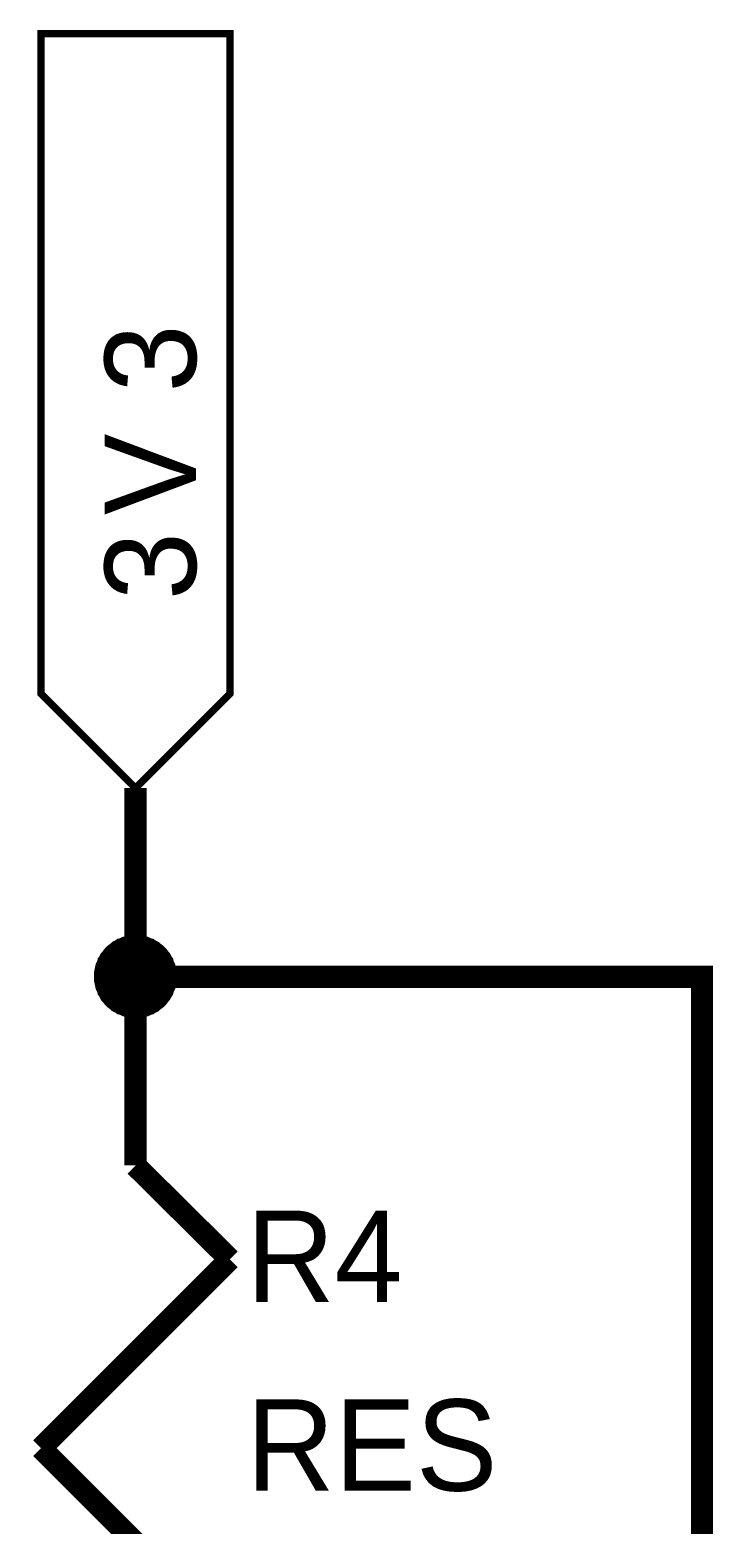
# Model space of a CAD drawing. Header units: millimetres. Extents: x 0 to 9.5, y 0 to 7.5.
# Drawn here: x 6.744 to 7.106, y 3.61 to 4.402 of the extents above; entities that cross this region are included whole.
import ezdxf

# ---------------------------------------------------------------- set-up
doc = ezdxf.new("R2010")
doc.units = ezdxf.units.MM
doc.header["$MEASUREMENT"] = 0
doc.layers.add('Sheet', color=255, linetype='Continuous')

msp = doc.modelspace()

# ---------------------------------------------------------------- linework, layer by layer
at = {"layer": 'Sheet', "const_width": 0.0039}
msp.add_lwpolyline([(6.84986, 4.04978), (6.79983, 3.99975), (6.7498, 4.04978), (6.7498, 4.3996), (6.84986, 4.3996), (6.84986, 4.04978)], close=True, dxfattribs=at)
msp.add_lwpolyline([(6.84986, 4.04978), (6.79983, 3.99975), (6.7498, 4.04978), (6.7498, 4.3996), (6.84986, 4.3996), (6.84986, 4.04978)], close=True, dxfattribs=at)
at = {"layer": 'Sheet'}
for points, const_width in [([(7.09999, 3.2997), (7.09999, 3.89968), (6.79983, 3.89968), (6.79983, 3.99975)], 0.0118), ([(6.77982, 3.89989), (6.77982, 3.90093), (6.77982, 3.90198), (6.78003, 3.90302), (6.78024, 3.90385), (6.78044, 3.90489), (6.78065, 3.90594), (6.78107, 3.90677), (6.78149, 3.90761), (6.78169, 3.90865), (6.78232, 3.90948), (6.78274, 3.91032), (6.78315, 3.91115), (6.78378, 3.91177), (6.7844, 3.91261), (6.78503, 3.91344), (6.78565, 3.91407), (6.78628, 3.91469), (6.78711, 3.91532), (6.78795, 3.91594), (6.78857, 3.91657), (6.78941, 3.91699), (6.79024, 3.9174), (6.79107, 3.91803), (6.79212, 3.91824), (6.79295, 3.91865), (6.79378, 3.91907), (6.79483, 3.91928), (6.79587, 3.91949), (6.7967, 3.9197), (6.79774, 3.9199), (6.79879, 3.9199), (6.79983, 3.9199)], 0.0039), ([(6.77982, 3.89989), (6.77982, 3.90093), (6.77982, 3.90198), (6.78003, 3.90302), (6.78024, 3.90385), (6.78044, 3.90489), (6.78065, 3.90594), (6.78107, 3.90677), (6.78149, 3.90761), (6.78169, 3.90865), (6.78232, 3.90948), (6.78274, 3.91032), (6.78315, 3.91115), (6.78378, 3.91177), (6.7844, 3.91261), (6.78503, 3.91344), (6.78565, 3.91407), (6.78628, 3.91469), (6.78711, 3.91532), (6.78795, 3.91594), (6.78857, 3.91657), (6.78941, 3.91699), (6.79024, 3.9174), (6.79107, 3.91803), (6.79212, 3.91824), (6.79295, 3.91865), (6.79378, 3.91907), (6.79483, 3.91928), (6.79587, 3.91949), (6.7967, 3.9197), (6.79774, 3.9199), (6.79879, 3.9199), (6.79983, 3.9199)], 0.0039), ([(6.77982, 3.89989), (6.77982, 3.90093), (6.77982, 3.90198), (6.78003, 3.90302), (6.78024, 3.90385), (6.78044, 3.90489), (6.78065, 3.90594), (6.78107, 3.90677), (6.78149, 3.90761), (6.78169, 3.90865), (6.78232, 3.90948), (6.78274, 3.91032), (6.78315, 3.91115), (6.78378, 3.91177), (6.7844, 3.91261), (6.78503, 3.91344), (6.78565, 3.91407), (6.78628, 3.91469), (6.78711, 3.91532), (6.78795, 3.91594), (6.78857, 3.91657), (6.78941, 3.91699), (6.79024, 3.9174), (6.79107, 3.91803), (6.79212, 3.91824), (6.79295, 3.91865), (6.79378, 3.91907), (6.79483, 3.91928), (6.79587, 3.91949), (6.7967, 3.9197), (6.79774, 3.9199), (6.79879, 3.9199), (6.79983, 3.9199)], 0.0039), ([(6.77982, 3.89989), (6.77982, 3.90093), (6.77982, 3.90198), (6.78003, 3.90302), (6.78024, 3.90385), (6.78044, 3.90489), (6.78065, 3.90594), (6.78107, 3.90677), (6.78149, 3.90761), (6.78169, 3.90865), (6.78232, 3.90948), (6.78274, 3.91032), (6.78315, 3.91115), (6.78378, 3.91177), (6.7844, 3.91261), (6.78503, 3.91344), (6.78565, 3.91407), (6.78628, 3.91469), (6.78711, 3.91532), (6.78795, 3.91594), (6.78857, 3.91657), (6.78941, 3.91699), (6.79024, 3.9174), (6.79107, 3.91803), (6.79212, 3.91824), (6.79295, 3.91865), (6.79378, 3.91907), (6.79483, 3.91928), (6.79587, 3.91949), (6.7967, 3.9197), (6.79774, 3.9199), (6.79879, 3.9199), (6.79983, 3.9199)], 0.0039), ([(6.77982, 3.89989), (6.77982, 3.90093), (6.77982, 3.90198), (6.78003, 3.90302), (6.78024, 3.90385), (6.78044, 3.90489), (6.78065, 3.90594), (6.78107, 3.90677), (6.78149, 3.90761), (6.78169, 3.90865), (6.78232, 3.90948), (6.78274, 3.91032), (6.78315, 3.91115), (6.78378, 3.91177), (6.7844, 3.91261), (6.78503, 3.91344), (6.78565, 3.91407), (6.78628, 3.91469), (6.78711, 3.91532), (6.78795, 3.91594), (6.78857, 3.91657), (6.78941, 3.91699), (6.79024, 3.9174), (6.79107, 3.91803), (6.79212, 3.91824), (6.79295, 3.91865), (6.79378, 3.91907), (6.79483, 3.91928), (6.79587, 3.91949), (6.7967, 3.9197), (6.79774, 3.9199), (6.79879, 3.9199), (6.79983, 3.9199)], 0.0039), ([(6.77982, 3.89989), (6.77982, 3.90093), (6.77982, 3.90198), (6.78003, 3.90302), (6.78024, 3.90385), (6.78044, 3.90489), (6.78065, 3.90594), (6.78107, 3.90677), (6.78149, 3.90761), (6.78169, 3.90865), (6.78232, 3.90948), (6.78274, 3.91032), (6.78315, 3.91115), (6.78378, 3.91177), (6.7844, 3.91261), (6.78503, 3.91344), (6.78565, 3.91407), (6.78628, 3.91469), (6.78711, 3.91532), (6.78795, 3.91594), (6.78857, 3.91657), (6.78941, 3.91699), (6.79024, 3.9174), (6.79107, 3.91803), (6.79212, 3.91824), (6.79295, 3.91865), (6.79378, 3.91907), (6.79483, 3.91928), (6.79587, 3.91949), (6.7967, 3.9197), (6.79774, 3.9199), (6.79879, 3.9199), (6.79983, 3.9199)], 0.0039), ([(6.77982, 3.89989), (6.77982, 3.90093), (6.77982, 3.90198), (6.78003, 3.90302), (6.78024, 3.90385), (6.78044, 3.90489), (6.78065, 3.90594), (6.78107, 3.90677), (6.78149, 3.90761), (6.78169, 3.90865), (6.78232, 3.90948), (6.78274, 3.91032), (6.78315, 3.91115), (6.78378, 3.91177), (6.7844, 3.91261), (6.78503, 3.91344), (6.78565, 3.91407), (6.78628, 3.91469), (6.78711, 3.91532), (6.78795, 3.91594), (6.78857, 3.91657), (6.78941, 3.91699), (6.79024, 3.9174), (6.79107, 3.91803), (6.79212, 3.91824), (6.79295, 3.91865), (6.79378, 3.91907), (6.79483, 3.91928), (6.79587, 3.91949), (6.7967, 3.9197), (6.79774, 3.9199), (6.79879, 3.9199), (6.79983, 3.9199)], 0.0039), ([(6.77982, 3.89989), (6.77982, 3.90093), (6.77982, 3.90198), (6.78003, 3.90302), (6.78024, 3.90385), (6.78044, 3.90489), (6.78065, 3.90594), (6.78107, 3.90677), (6.78149, 3.90761), (6.78169, 3.90865), (6.78232, 3.90948), (6.78274, 3.91032), (6.78315, 3.91115), (6.78378, 3.91177), (6.7844, 3.91261), (6.78503, 3.91344), (6.78565, 3.91407), (6.78628, 3.91469), (6.78711, 3.91532), (6.78795, 3.91594), (6.78857, 3.91657), (6.78941, 3.91699), (6.79024, 3.9174), (6.79107, 3.91803), (6.79212, 3.91824), (6.79295, 3.91865), (6.79378, 3.91907), (6.79483, 3.91928), (6.79587, 3.91949), (6.7967, 3.9197), (6.79774, 3.9199), (6.79879, 3.9199), (6.79983, 3.9199)], 0.0039), ([(6.77982, 3.89989), (6.77982, 3.90093), (6.77982, 3.90198), (6.78003, 3.90302), (6.78024, 3.90385), (6.78044, 3.90489), (6.78065, 3.90594), (6.78107, 3.90677), (6.78149, 3.90761), (6.78169, 3.90865), (6.78232, 3.90948), (6.78274, 3.91032), (6.78315, 3.91115), (6.78378, 3.91177), (6.7844, 3.91261), (6.78503, 3.91344), (6.78565, 3.91407), (6.78628, 3.91469), (6.78711, 3.91532), (6.78795, 3.91594), (6.78857, 3.91657), (6.78941, 3.91699), (6.79024, 3.9174), (6.79107, 3.91803), (6.79212, 3.91824), (6.79295, 3.91865), (6.79378, 3.91907), (6.79483, 3.91928), (6.79587, 3.91949), (6.7967, 3.9197), (6.79774, 3.9199), (6.79879, 3.9199), (6.79983, 3.9199)], 0.0039), ([(6.77982, 3.89989), (6.77982, 3.90093), (6.77982, 3.90198), (6.78003, 3.90302), (6.78024, 3.90385), (6.78044, 3.90489), (6.78065, 3.90594), (6.78107, 3.90677), (6.78149, 3.90761), (6.78169, 3.90865), (6.78232, 3.90948), (6.78274, 3.91032), (6.78315, 3.91115), (6.78378, 3.91177), (6.7844, 3.91261), (6.78503, 3.91344), (6.78565, 3.91407), (6.78628, 3.91469), (6.78711, 3.91532), (6.78795, 3.91594), (6.78857, 3.91657), (6.78941, 3.91699), (6.79024, 3.9174), (6.79107, 3.91803), (6.79212, 3.91824), (6.79295, 3.91865), (6.79378, 3.91907), (6.79483, 3.91928), (6.79587, 3.91949), (6.7967, 3.9197), (6.79774, 3.9199), (6.79879, 3.9199), (6.79983, 3.9199)], 0.0039), ([(6.79983, 3.9199), (6.79983, 3.9199)], 0.0039), ([(6.79983, 3.9199), (6.80087, 3.9199), (6.80191, 3.9199), (6.80296, 3.9197), (6.80379, 3.91949), (6.80483, 3.91928), (6.80587, 3.91907), (6.80671, 3.91865), (6.80754, 3.91824), (6.80858, 3.91803), (6.80942, 3.9174), (6.81025, 3.91699), (6.81108, 3.91657), (6.81171, 3.91594), (6.81254, 3.91532), (6.81338, 3.91469), (6.814, 3.91407), (6.81463, 3.91344), (6.81525, 3.91261), (6.81588, 3.91177), (6.8165, 3.91115), (6.81692, 3.91032), (6.81734, 3.90948), (6.81796, 3.90865), (6.81817, 3.90761), (6.81859, 3.90677), (6.81901, 3.90594), (6.81921, 3.90489), (6.81942, 3.90385), (6.81963, 3.90302), (6.81984, 3.90198), (6.81984, 3.90093), (6.81984, 3.89989)], 0.0039), ([(6.79983, 3.9199), (6.79983, 3.9199)], 0.0039), ([(6.79983, 3.9199), (6.80087, 3.9199), (6.80191, 3.9199), (6.80296, 3.9197), (6.80379, 3.91949), (6.80483, 3.91928), (6.80587, 3.91907), (6.80671, 3.91865), (6.80754, 3.91824), (6.80858, 3.91803), (6.80942, 3.9174), (6.81025, 3.91699), (6.81108, 3.91657), (6.81171, 3.91594), (6.81254, 3.91532), (6.81338, 3.91469), (6.814, 3.91407), (6.81463, 3.91344), (6.81525, 3.91261), (6.81588, 3.91177), (6.8165, 3.91115), (6.81692, 3.91032), (6.81734, 3.90948), (6.81796, 3.90865), (6.81817, 3.90761), (6.81859, 3.90677), (6.81901, 3.90594), (6.81921, 3.90489), (6.81942, 3.90385), (6.81963, 3.90302), (6.81984, 3.90198), (6.81984, 3.90093), (6.81984, 3.89989)], 0.0039), ([(6.79983, 3.9199), (6.79983, 3.9199)], 0.0039), ([(6.79983, 3.9199), (6.80087, 3.9199), (6.80191, 3.9199), (6.80296, 3.9197), (6.80379, 3.91949), (6.80483, 3.91928), (6.80587, 3.91907), (6.80671, 3.91865), (6.80754, 3.91824), (6.80858, 3.91803), (6.80942, 3.9174), (6.81025, 3.91699), (6.81108, 3.91657), (6.81171, 3.91594), (6.81254, 3.91532), (6.81338, 3.91469), (6.814, 3.91407), (6.81463, 3.91344), (6.81525, 3.91261), (6.81588, 3.91177), (6.8165, 3.91115), (6.81692, 3.91032), (6.81734, 3.90948), (6.81796, 3.90865), (6.81817, 3.90761), (6.81859, 3.90677), (6.81901, 3.90594), (6.81921, 3.90489), (6.81942, 3.90385), (6.81963, 3.90302), (6.81984, 3.90198), (6.81984, 3.90093), (6.81984, 3.89989)], 0.0039), ([(6.79983, 3.9199), (6.79983, 3.9199)], 0.0039), ([(6.79983, 3.9199), (6.80087, 3.9199), (6.80191, 3.9199), (6.80296, 3.9197), (6.80379, 3.91949), (6.80483, 3.91928), (6.80587, 3.91907), (6.80671, 3.91865), (6.80754, 3.91824), (6.80858, 3.91803), (6.80942, 3.9174), (6.81025, 3.91699), (6.81108, 3.91657), (6.81171, 3.91594), (6.81254, 3.91532), (6.81338, 3.91469), (6.814, 3.91407), (6.81463, 3.91344), (6.81525, 3.91261), (6.81588, 3.91177), (6.8165, 3.91115), (6.81692, 3.91032), (6.81734, 3.90948), (6.81796, 3.90865), (6.81817, 3.90761), (6.81859, 3.90677), (6.81901, 3.90594), (6.81921, 3.90489), (6.81942, 3.90385), (6.81963, 3.90302), (6.81984, 3.90198), (6.81984, 3.90093), (6.81984, 3.89989)], 0.0039), ([(6.79983, 3.9199), (6.79983, 3.9199)], 0.0039), ([(6.79983, 3.9199), (6.80087, 3.9199), (6.80191, 3.9199), (6.80296, 3.9197), (6.80379, 3.91949), (6.80483, 3.91928), (6.80587, 3.91907), (6.80671, 3.91865), (6.80754, 3.91824), (6.80858, 3.91803), (6.80942, 3.9174), (6.81025, 3.91699), (6.81108, 3.91657), (6.81171, 3.91594), (6.81254, 3.91532), (6.81338, 3.91469), (6.814, 3.91407), (6.81463, 3.91344), (6.81525, 3.91261), (6.81588, 3.91177), (6.8165, 3.91115), (6.81692, 3.91032), (6.81734, 3.90948), (6.81796, 3.90865), (6.81817, 3.90761), (6.81859, 3.90677), (6.81901, 3.90594), (6.81921, 3.90489), (6.81942, 3.90385), (6.81963, 3.90302), (6.81984, 3.90198), (6.81984, 3.90093), (6.81984, 3.89989)], 0.0039), ([(6.79983, 3.9199), (6.79983, 3.9199)], 0.0039), ([(6.79983, 3.9199), (6.80087, 3.9199), (6.80191, 3.9199), (6.80296, 3.9197), (6.80379, 3.91949), (6.80483, 3.91928), (6.80587, 3.91907), (6.80671, 3.91865), (6.80754, 3.91824), (6.80858, 3.91803), (6.80942, 3.9174), (6.81025, 3.91699), (6.81108, 3.91657), (6.81171, 3.91594), (6.81254, 3.91532), (6.81338, 3.91469), (6.814, 3.91407), (6.81463, 3.91344), (6.81525, 3.91261), (6.81588, 3.91177), (6.8165, 3.91115), (6.81692, 3.91032), (6.81734, 3.90948), (6.81796, 3.90865), (6.81817, 3.90761), (6.81859, 3.90677), (6.81901, 3.90594), (6.81921, 3.90489), (6.81942, 3.90385), (6.81963, 3.90302), (6.81984, 3.90198), (6.81984, 3.90093), (6.81984, 3.89989)], 0.0039), ([(6.79983, 3.9199), (6.79983, 3.9199)], 0.0039), ([(6.79983, 3.9199), (6.80087, 3.9199), (6.80191, 3.9199), (6.80296, 3.9197), (6.80379, 3.91949), (6.80483, 3.91928), (6.80587, 3.91907), (6.80671, 3.91865), (6.80754, 3.91824), (6.80858, 3.91803), (6.80942, 3.9174), (6.81025, 3.91699), (6.81108, 3.91657), (6.81171, 3.91594), (6.81254, 3.91532), (6.81338, 3.91469), (6.814, 3.91407), (6.81463, 3.91344), (6.81525, 3.91261), (6.81588, 3.91177), (6.8165, 3.91115), (6.81692, 3.91032), (6.81734, 3.90948), (6.81796, 3.90865), (6.81817, 3.90761), (6.81859, 3.90677), (6.81901, 3.90594), (6.81921, 3.90489), (6.81942, 3.90385), (6.81963, 3.90302), (6.81984, 3.90198), (6.81984, 3.90093), (6.81984, 3.89989)], 0.0039), ([(6.79983, 3.9199), (6.79983, 3.9199)], 0.0039), ([(6.79983, 3.9199), (6.80087, 3.9199), (6.80191, 3.9199), (6.80296, 3.9197), (6.80379, 3.91949), (6.80483, 3.91928), (6.80587, 3.91907), (6.80671, 3.91865), (6.80754, 3.91824), (6.80858, 3.91803), (6.80942, 3.9174), (6.81025, 3.91699), (6.81108, 3.91657), (6.81171, 3.91594), (6.81254, 3.91532), (6.81338, 3.91469), (6.814, 3.91407), (6.81463, 3.91344), (6.81525, 3.91261), (6.81588, 3.91177), (6.8165, 3.91115), (6.81692, 3.91032), (6.81734, 3.90948), (6.81796, 3.90865), (6.81817, 3.90761), (6.81859, 3.90677), (6.81901, 3.90594), (6.81921, 3.90489), (6.81942, 3.90385), (6.81963, 3.90302), (6.81984, 3.90198), (6.81984, 3.90093), (6.81984, 3.89989)], 0.0039), ([(6.79983, 3.9199), (6.79983, 3.9199)], 0.0039), ([(6.79983, 3.9199), (6.80087, 3.9199), (6.80191, 3.9199), (6.80296, 3.9197), (6.80379, 3.91949), (6.80483, 3.91928), (6.80587, 3.91907), (6.80671, 3.91865), (6.80754, 3.91824), (6.80858, 3.91803), (6.80942, 3.9174), (6.81025, 3.91699), (6.81108, 3.91657), (6.81171, 3.91594), (6.81254, 3.91532), (6.81338, 3.91469), (6.814, 3.91407), (6.81463, 3.91344), (6.81525, 3.91261), (6.81588, 3.91177), (6.8165, 3.91115), (6.81692, 3.91032), (6.81734, 3.90948), (6.81796, 3.90865), (6.81817, 3.90761), (6.81859, 3.90677), (6.81901, 3.90594), (6.81921, 3.90489), (6.81942, 3.90385), (6.81963, 3.90302), (6.81984, 3.90198), (6.81984, 3.90093), (6.81984, 3.89989)], 0.0039), ([(6.79983, 3.9199), (6.79983, 3.9199)], 0.0039), ([(6.79983, 3.9199), (6.80087, 3.9199), (6.80191, 3.9199), (6.80296, 3.9197), (6.80379, 3.91949), (6.80483, 3.91928), (6.80587, 3.91907), (6.80671, 3.91865), (6.80754, 3.91824), (6.80858, 3.91803), (6.80942, 3.9174), (6.81025, 3.91699), (6.81108, 3.91657), (6.81171, 3.91594), (6.81254, 3.91532), (6.81338, 3.91469), (6.814, 3.91407), (6.81463, 3.91344), (6.81525, 3.91261), (6.81588, 3.91177), (6.8165, 3.91115), (6.81692, 3.91032), (6.81734, 3.90948), (6.81796, 3.90865), (6.81817, 3.90761), (6.81859, 3.90677), (6.81901, 3.90594), (6.81921, 3.90489), (6.81942, 3.90385), (6.81963, 3.90302), (6.81984, 3.90198), (6.81984, 3.90093), (6.81984, 3.89989)], 0.0039), ([(6.79983, 3.79982), (6.79983, 3.89989)], 0.0118), ([(6.79983, 3.87988), (6.79879, 3.87988), (6.79774, 3.87988), (6.7967, 3.88009), (6.79587, 3.8803), (6.79483, 3.8805), (6.79378, 3.88071), (6.79295, 3.88113), (6.79212, 3.88155), (6.79107, 3.88175), (6.79024, 3.88238), (6.78941, 3.8828), (6.78857, 3.88321), (6.78795, 3.88384), (6.78711, 3.88446), (6.78628, 3.88509), (6.78565, 3.88572), (6.78503, 3.88634), (6.7844, 3.88717), (6.78378, 3.88801), (6.78315, 3.88863), (6.78274, 3.88947), (6.78232, 3.8903), (6.78169, 3.89114), (6.78149, 3.89218), (6.78107, 3.89301), (6.78065, 3.89385), (6.78044, 3.89489), (6.78024, 3.89593), (6.78003, 3.89676), (6.77982, 3.89781), (6.77982, 3.89885), (6.77982, 3.89989)], 0.0039), ([(6.77982, 3.89989), (6.77982, 3.89989)], 0.0039), ([(6.79983, 3.87988), (6.79879, 3.87988), (6.79774, 3.87988), (6.7967, 3.88009), (6.79587, 3.8803), (6.79483, 3.8805), (6.79378, 3.88071), (6.79295, 3.88113), (6.79212, 3.88155), (6.79107, 3.88175), (6.79024, 3.88238), (6.78941, 3.8828), (6.78857, 3.88321), (6.78795, 3.88384), (6.78711, 3.88446), (6.78628, 3.88509), (6.78565, 3.88572), (6.78503, 3.88634), (6.7844, 3.88717), (6.78378, 3.88801), (6.78315, 3.88863), (6.78274, 3.88947), (6.78232, 3.8903), (6.78169, 3.89114), (6.78149, 3.89218), (6.78107, 3.89301), (6.78065, 3.89385), (6.78044, 3.89489), (6.78024, 3.89593), (6.78003, 3.89676), (6.77982, 3.89781), (6.77982, 3.89885), (6.77982, 3.89989)], 0.0039), ([(6.77982, 3.89989), (6.77982, 3.89989)], 0.0039), ([(6.79983, 3.87988), (6.79879, 3.87988), (6.79774, 3.87988), (6.7967, 3.88009), (6.79587, 3.8803), (6.79483, 3.8805), (6.79378, 3.88071), (6.79295, 3.88113), (6.79212, 3.88155), (6.79107, 3.88175), (6.79024, 3.88238), (6.78941, 3.8828), (6.78857, 3.88321), (6.78795, 3.88384), (6.78711, 3.88446), (6.78628, 3.88509), (6.78565, 3.88572), (6.78503, 3.88634), (6.7844, 3.88717), (6.78378, 3.88801), (6.78315, 3.88863), (6.78274, 3.88947), (6.78232, 3.8903), (6.78169, 3.89114), (6.78149, 3.89218), (6.78107, 3.89301), (6.78065, 3.89385), (6.78044, 3.89489), (6.78024, 3.89593), (6.78003, 3.89676), (6.77982, 3.89781), (6.77982, 3.89885), (6.77982, 3.89989)], 0.0039), ([(6.77982, 3.89989), (6.77982, 3.89989)], 0.0039), ([(6.79983, 3.87988), (6.79879, 3.87988), (6.79774, 3.87988), (6.7967, 3.88009), (6.79587, 3.8803), (6.79483, 3.8805), (6.79378, 3.88071), (6.79295, 3.88113), (6.79212, 3.88155), (6.79107, 3.88175), (6.79024, 3.88238), (6.78941, 3.8828), (6.78857, 3.88321), (6.78795, 3.88384), (6.78711, 3.88446), (6.78628, 3.88509), (6.78565, 3.88572), (6.78503, 3.88634), (6.7844, 3.88717), (6.78378, 3.88801), (6.78315, 3.88863), (6.78274, 3.88947), (6.78232, 3.8903), (6.78169, 3.89114), (6.78149, 3.89218), (6.78107, 3.89301), (6.78065, 3.89385), (6.78044, 3.89489), (6.78024, 3.89593), (6.78003, 3.89676), (6.77982, 3.89781), (6.77982, 3.89885), (6.77982, 3.89989)], 0.0039), ([(6.77982, 3.89989), (6.77982, 3.89989)], 0.0039), ([(6.79983, 3.87988), (6.79879, 3.87988), (6.79774, 3.87988), (6.7967, 3.88009), (6.79587, 3.8803), (6.79483, 3.8805), (6.79378, 3.88071), (6.79295, 3.88113), (6.79212, 3.88155), (6.79107, 3.88175), (6.79024, 3.88238), (6.78941, 3.8828), (6.78857, 3.88321), (6.78795, 3.88384), (6.78711, 3.88446), (6.78628, 3.88509), (6.78565, 3.88572), (6.78503, 3.88634), (6.7844, 3.88717), (6.78378, 3.88801), (6.78315, 3.88863), (6.78274, 3.88947), (6.78232, 3.8903), (6.78169, 3.89114), (6.78149, 3.89218), (6.78107, 3.89301), (6.78065, 3.89385), (6.78044, 3.89489), (6.78024, 3.89593), (6.78003, 3.89676), (6.77982, 3.89781), (6.77982, 3.89885), (6.77982, 3.89989)], 0.0039), ([(6.77982, 3.89989), (6.77982, 3.89989)], 0.0039), ([(6.79983, 3.87988), (6.79879, 3.87988), (6.79774, 3.87988), (6.7967, 3.88009), (6.79587, 3.8803), (6.79483, 3.8805), (6.79378, 3.88071), (6.79295, 3.88113), (6.79212, 3.88155), (6.79107, 3.88175), (6.79024, 3.88238), (6.78941, 3.8828), (6.78857, 3.88321), (6.78795, 3.88384), (6.78711, 3.88446), (6.78628, 3.88509), (6.78565, 3.88572), (6.78503, 3.88634), (6.7844, 3.88717), (6.78378, 3.88801), (6.78315, 3.88863), (6.78274, 3.88947), (6.78232, 3.8903), (6.78169, 3.89114), (6.78149, 3.89218), (6.78107, 3.89301), (6.78065, 3.89385), (6.78044, 3.89489), (6.78024, 3.89593), (6.78003, 3.89676), (6.77982, 3.89781), (6.77982, 3.89885), (6.77982, 3.89989)], 0.0039), ([(6.77982, 3.89989), (6.77982, 3.89989)], 0.0039), ([(6.79983, 3.87988), (6.79879, 3.87988), (6.79774, 3.87988), (6.7967, 3.88009), (6.79587, 3.8803), (6.79483, 3.8805), (6.79378, 3.88071), (6.79295, 3.88113), (6.79212, 3.88155), (6.79107, 3.88175), (6.79024, 3.88238), (6.78941, 3.8828), (6.78857, 3.88321), (6.78795, 3.88384), (6.78711, 3.88446), (6.78628, 3.88509), (6.78565, 3.88572), (6.78503, 3.88634), (6.7844, 3.88717), (6.78378, 3.88801), (6.78315, 3.88863), (6.78274, 3.88947), (6.78232, 3.8903), (6.78169, 3.89114), (6.78149, 3.89218), (6.78107, 3.89301), (6.78065, 3.89385), (6.78044, 3.89489), (6.78024, 3.89593), (6.78003, 3.89676), (6.77982, 3.89781), (6.77982, 3.89885), (6.77982, 3.89989)], 0.0039), ([(6.77982, 3.89989), (6.77982, 3.89989)], 0.0039), ([(6.79983, 3.87988), (6.79879, 3.87988), (6.79774, 3.87988), (6.7967, 3.88009), (6.79587, 3.8803), (6.79483, 3.8805), (6.79378, 3.88071), (6.79295, 3.88113), (6.79212, 3.88155), (6.79107, 3.88175), (6.79024, 3.88238), (6.78941, 3.8828), (6.78857, 3.88321), (6.78795, 3.88384), (6.78711, 3.88446), (6.78628, 3.88509), (6.78565, 3.88572), (6.78503, 3.88634), (6.7844, 3.88717), (6.78378, 3.88801), (6.78315, 3.88863), (6.78274, 3.88947), (6.78232, 3.8903), (6.78169, 3.89114), (6.78149, 3.89218), (6.78107, 3.89301), (6.78065, 3.89385), (6.78044, 3.89489), (6.78024, 3.89593), (6.78003, 3.89676), (6.77982, 3.89781), (6.77982, 3.89885), (6.77982, 3.89989)], 0.0039), ([(6.77982, 3.89989), (6.77982, 3.89989)], 0.0039), ([(6.79983, 3.87988), (6.79879, 3.87988), (6.79774, 3.87988), (6.7967, 3.88009), (6.79587, 3.8803), (6.79483, 3.8805), (6.79378, 3.88071), (6.79295, 3.88113), (6.79212, 3.88155), (6.79107, 3.88175), (6.79024, 3.88238), (6.78941, 3.8828), (6.78857, 3.88321), (6.78795, 3.88384), (6.78711, 3.88446), (6.78628, 3.88509), (6.78565, 3.88572), (6.78503, 3.88634), (6.7844, 3.88717), (6.78378, 3.88801), (6.78315, 3.88863), (6.78274, 3.88947), (6.78232, 3.8903), (6.78169, 3.89114), (6.78149, 3.89218), (6.78107, 3.89301), (6.78065, 3.89385), (6.78044, 3.89489), (6.78024, 3.89593), (6.78003, 3.89676), (6.77982, 3.89781), (6.77982, 3.89885), (6.77982, 3.89989)], 0.0039), ([(6.77982, 3.89989), (6.77982, 3.89989)], 0.0039), ([(6.79983, 3.87988), (6.79879, 3.87988), (6.79774, 3.87988), (6.7967, 3.88009), (6.79587, 3.8803), (6.79483, 3.8805), (6.79378, 3.88071), (6.79295, 3.88113), (6.79212, 3.88155), (6.79107, 3.88175), (6.79024, 3.88238), (6.78941, 3.8828), (6.78857, 3.88321), (6.78795, 3.88384), (6.78711, 3.88446), (6.78628, 3.88509), (6.78565, 3.88572), (6.78503, 3.88634), (6.7844, 3.88717), (6.78378, 3.88801), (6.78315, 3.88863), (6.78274, 3.88947), (6.78232, 3.8903), (6.78169, 3.89114), (6.78149, 3.89218), (6.78107, 3.89301), (6.78065, 3.89385), (6.78044, 3.89489), (6.78024, 3.89593), (6.78003, 3.89676), (6.77982, 3.89781), (6.77982, 3.89885), (6.77982, 3.89989)], 0.0039), ([(6.77982, 3.89989), (6.77982, 3.89989)], 0.0039), ([(6.81984, 3.89989), (6.81984, 3.89885), (6.81984, 3.89781), (6.81963, 3.89676), (6.81942, 3.89593), (6.81921, 3.89489), (6.81901, 3.89385), (6.81859, 3.89301), (6.81817, 3.89218), (6.81796, 3.89114), (6.81734, 3.8903), (6.81692, 3.88947), (6.8165, 3.88863), (6.81588, 3.88801), (6.81525, 3.88717), (6.81463, 3.88634), (6.814, 3.88572), (6.81338, 3.88509), (6.81254, 3.88446), (6.81171, 3.88384), (6.81108, 3.88321), (6.81025, 3.8828), (6.80942, 3.88238), (6.80858, 3.88175), (6.80754, 3.88155), (6.80671, 3.88113), (6.80587, 3.88071), (6.80483, 3.8805), (6.80379, 3.8803), (6.80296, 3.88009), (6.80191, 3.87988), (6.80087, 3.87988), (6.79983, 3.87988)], 0.0039), ([(6.81984, 3.89989), (6.81984, 3.89885), (6.81984, 3.89781), (6.81963, 3.89676), (6.81942, 3.89593), (6.81921, 3.89489), (6.81901, 3.89385), (6.81859, 3.89301), (6.81817, 3.89218), (6.81796, 3.89114), (6.81734, 3.8903), (6.81692, 3.88947), (6.8165, 3.88863), (6.81588, 3.88801), (6.81525, 3.88717), (6.81463, 3.88634), (6.814, 3.88572), (6.81338, 3.88509), (6.81254, 3.88446), (6.81171, 3.88384), (6.81108, 3.88321), (6.81025, 3.8828), (6.80942, 3.88238), (6.80858, 3.88175), (6.80754, 3.88155), (6.80671, 3.88113), (6.80587, 3.88071), (6.80483, 3.8805), (6.80379, 3.8803), (6.80296, 3.88009), (6.80191, 3.87988), (6.80087, 3.87988), (6.79983, 3.87988)], 0.0039), ([(6.81984, 3.89989), (6.81984, 3.89885), (6.81984, 3.89781), (6.81963, 3.89676), (6.81942, 3.89593), (6.81921, 3.89489), (6.81901, 3.89385), (6.81859, 3.89301), (6.81817, 3.89218), (6.81796, 3.89114), (6.81734, 3.8903), (6.81692, 3.88947), (6.8165, 3.88863), (6.81588, 3.88801), (6.81525, 3.88717), (6.81463, 3.88634), (6.814, 3.88572), (6.81338, 3.88509), (6.81254, 3.88446), (6.81171, 3.88384), (6.81108, 3.88321), (6.81025, 3.8828), (6.80942, 3.88238), (6.80858, 3.88175), (6.80754, 3.88155), (6.80671, 3.88113), (6.80587, 3.88071), (6.80483, 3.8805), (6.80379, 3.8803), (6.80296, 3.88009), (6.80191, 3.87988), (6.80087, 3.87988), (6.79983, 3.87988)], 0.0039), ([(6.81984, 3.89989), (6.81984, 3.89885), (6.81984, 3.89781), (6.81963, 3.89676), (6.81942, 3.89593), (6.81921, 3.89489), (6.81901, 3.89385), (6.81859, 3.89301), (6.81817, 3.89218), (6.81796, 3.89114), (6.81734, 3.8903), (6.81692, 3.88947), (6.8165, 3.88863), (6.81588, 3.88801), (6.81525, 3.88717), (6.81463, 3.88634), (6.814, 3.88572), (6.81338, 3.88509), (6.81254, 3.88446), (6.81171, 3.88384), (6.81108, 3.88321), (6.81025, 3.8828), (6.80942, 3.88238), (6.80858, 3.88175), (6.80754, 3.88155), (6.80671, 3.88113), (6.80587, 3.88071), (6.80483, 3.8805), (6.80379, 3.8803), (6.80296, 3.88009), (6.80191, 3.87988), (6.80087, 3.87988), (6.79983, 3.87988)], 0.0039), ([(6.81984, 3.89989), (6.81984, 3.89885), (6.81984, 3.89781), (6.81963, 3.89676), (6.81942, 3.89593), (6.81921, 3.89489), (6.81901, 3.89385), (6.81859, 3.89301), (6.81817, 3.89218), (6.81796, 3.89114), (6.81734, 3.8903), (6.81692, 3.88947), (6.8165, 3.88863), (6.81588, 3.88801), (6.81525, 3.88717), (6.81463, 3.88634), (6.814, 3.88572), (6.81338, 3.88509), (6.81254, 3.88446), (6.81171, 3.88384), (6.81108, 3.88321), (6.81025, 3.8828), (6.80942, 3.88238), (6.80858, 3.88175), (6.80754, 3.88155), (6.80671, 3.88113), (6.80587, 3.88071), (6.80483, 3.8805), (6.80379, 3.8803), (6.80296, 3.88009), (6.80191, 3.87988), (6.80087, 3.87988), (6.79983, 3.87988)], 0.0039), ([(6.81984, 3.89989), (6.81984, 3.89885), (6.81984, 3.89781), (6.81963, 3.89676), (6.81942, 3.89593), (6.81921, 3.89489), (6.81901, 3.89385), (6.81859, 3.89301), (6.81817, 3.89218), (6.81796, 3.89114), (6.81734, 3.8903), (6.81692, 3.88947), (6.8165, 3.88863), (6.81588, 3.88801), (6.81525, 3.88717), (6.81463, 3.88634), (6.814, 3.88572), (6.81338, 3.88509), (6.81254, 3.88446), (6.81171, 3.88384), (6.81108, 3.88321), (6.81025, 3.8828), (6.80942, 3.88238), (6.80858, 3.88175), (6.80754, 3.88155), (6.80671, 3.88113), (6.80587, 3.88071), (6.80483, 3.8805), (6.80379, 3.8803), (6.80296, 3.88009), (6.80191, 3.87988), (6.80087, 3.87988), (6.79983, 3.87988)], 0.0039), ([(6.81984, 3.89989), (6.81984, 3.89885), (6.81984, 3.89781), (6.81963, 3.89676), (6.81942, 3.89593), (6.81921, 3.89489), (6.81901, 3.89385), (6.81859, 3.89301), (6.81817, 3.89218), (6.81796, 3.89114), (6.81734, 3.8903), (6.81692, 3.88947), (6.8165, 3.88863), (6.81588, 3.88801), (6.81525, 3.88717), (6.81463, 3.88634), (6.814, 3.88572), (6.81338, 3.88509), (6.81254, 3.88446), (6.81171, 3.88384), (6.81108, 3.88321), (6.81025, 3.8828), (6.80942, 3.88238), (6.80858, 3.88175), (6.80754, 3.88155), (6.80671, 3.88113), (6.80587, 3.88071), (6.80483, 3.8805), (6.80379, 3.8803), (6.80296, 3.88009), (6.80191, 3.87988), (6.80087, 3.87988), (6.79983, 3.87988)], 0.0039), ([(6.81984, 3.89989), (6.81984, 3.89885), (6.81984, 3.89781), (6.81963, 3.89676), (6.81942, 3.89593), (6.81921, 3.89489), (6.81901, 3.89385), (6.81859, 3.89301), (6.81817, 3.89218), (6.81796, 3.89114), (6.81734, 3.8903), (6.81692, 3.88947), (6.8165, 3.88863), (6.81588, 3.88801), (6.81525, 3.88717), (6.81463, 3.88634), (6.814, 3.88572), (6.81338, 3.88509), (6.81254, 3.88446), (6.81171, 3.88384), (6.81108, 3.88321), (6.81025, 3.8828), (6.80942, 3.88238), (6.80858, 3.88175), (6.80754, 3.88155), (6.80671, 3.88113), (6.80587, 3.88071), (6.80483, 3.8805), (6.80379, 3.8803), (6.80296, 3.88009), (6.80191, 3.87988), (6.80087, 3.87988), (6.79983, 3.87988)], 0.0039), ([(6.81984, 3.89989), (6.81984, 3.89885), (6.81984, 3.89781), (6.81963, 3.89676), (6.81942, 3.89593), (6.81921, 3.89489), (6.81901, 3.89385), (6.81859, 3.89301), (6.81817, 3.89218), (6.81796, 3.89114), (6.81734, 3.8903), (6.81692, 3.88947), (6.8165, 3.88863), (6.81588, 3.88801), (6.81525, 3.88717), (6.81463, 3.88634), (6.814, 3.88572), (6.81338, 3.88509), (6.81254, 3.88446), (6.81171, 3.88384), (6.81108, 3.88321), (6.81025, 3.8828), (6.80942, 3.88238), (6.80858, 3.88175), (6.80754, 3.88155), (6.80671, 3.88113), (6.80587, 3.88071), (6.80483, 3.8805), (6.80379, 3.8803), (6.80296, 3.88009), (6.80191, 3.87988), (6.80087, 3.87988), (6.79983, 3.87988)], 0.0039), ([(6.81984, 3.89989), (6.81984, 3.89885), (6.81984, 3.89781), (6.81963, 3.89676), (6.81942, 3.89593), (6.81921, 3.89489), (6.81901, 3.89385), (6.81859, 3.89301), (6.81817, 3.89218), (6.81796, 3.89114), (6.81734, 3.8903), (6.81692, 3.88947), (6.8165, 3.88863), (6.81588, 3.88801), (6.81525, 3.88717), (6.81463, 3.88634), (6.814, 3.88572), (6.81338, 3.88509), (6.81254, 3.88446), (6.81171, 3.88384), (6.81108, 3.88321), (6.81025, 3.8828), (6.80942, 3.88238), (6.80858, 3.88175), (6.80754, 3.88155), (6.80671, 3.88113), (6.80587, 3.88071), (6.80483, 3.8805), (6.80379, 3.8803), (6.80296, 3.88009), (6.80191, 3.87988), (6.80087, 3.87988), (6.79983, 3.87988)], 0.0039), ([(6.81984, 3.89989), (6.81984, 3.89989), (6.81984, 3.89989), (6.81984, 3.89989), (6.81984, 3.89989), (6.81984, 3.89989), (6.81984, 3.89989), (6.81984, 3.89989), (6.81984, 3.89989), (6.81984, 3.89989), (6.81984, 3.89989), (6.81984, 3.89989), (6.81984, 3.89989), (6.81984, 3.89989), (6.81984, 3.89989), (6.81984, 3.89989), (6.81984, 3.89989), (6.81984, 3.89989), (6.81984, 3.89989), (6.81984, 3.89989), (6.81984, 3.89989), (6.81984, 3.89989), (6.81984, 3.89989), (6.81984, 3.89989), (6.81984, 3.89989), (6.81984, 3.89989), (6.81984, 3.89989), (6.81984, 3.89989), (6.81984, 3.89989), (6.81984, 3.89989), (6.81984, 3.89989), (6.81984, 3.89989), (6.81984, 3.89989)], 0.0039), ([(6.81984, 3.89989), (6.81984, 3.89989)], 0.0039), ([(6.81984, 3.89989), (6.81984, 3.89989), (6.81984, 3.89989), (6.81984, 3.89989), (6.81984, 3.89989), (6.81984, 3.89989), (6.81984, 3.89989), (6.81984, 3.89989), (6.81984, 3.89989), (6.81984, 3.89989), (6.81984, 3.89989), (6.81984, 3.89989), (6.81984, 3.89989), (6.81984, 3.89989), (6.81984, 3.89989), (6.81984, 3.89989), (6.81984, 3.89989), (6.81984, 3.89989), (6.81984, 3.89989), (6.81984, 3.89989), (6.81984, 3.89989), (6.81984, 3.89989), (6.81984, 3.89989), (6.81984, 3.89989), (6.81984, 3.89989), (6.81984, 3.89989), (6.81984, 3.89989), (6.81984, 3.89989), (6.81984, 3.89989), (6.81984, 3.89989), (6.81984, 3.89989), (6.81984, 3.89989), (6.81984, 3.89989)], 0.0039), ([(6.81984, 3.89989), (6.81984, 3.89989)], 0.0039), ([(6.81984, 3.89989), (6.81984, 3.89989), (6.81984, 3.89989), (6.81984, 3.89989), (6.81984, 3.89989), (6.81984, 3.89989), (6.81984, 3.89989), (6.81984, 3.89989), (6.81984, 3.89989), (6.81984, 3.89989), (6.81984, 3.89989), (6.81984, 3.89989), (6.81984, 3.89989), (6.81984, 3.89989), (6.81984, 3.89989), (6.81984, 3.89989), (6.81984, 3.89989), (6.81984, 3.89989), (6.81984, 3.89989), (6.81984, 3.89989), (6.81984, 3.89989), (6.81984, 3.89989), (6.81984, 3.89989), (6.81984, 3.89989), (6.81984, 3.89989), (6.81984, 3.89989), (6.81984, 3.89989), (6.81984, 3.89989), (6.81984, 3.89989), (6.81984, 3.89989), (6.81984, 3.89989), (6.81984, 3.89989), (6.81984, 3.89989)], 0.0039), ([(6.81984, 3.89989), (6.81984, 3.89989)], 0.0039), ([(6.81984, 3.89989), (6.81984, 3.89989), (6.81984, 3.89989), (6.81984, 3.89989), (6.81984, 3.89989), (6.81984, 3.89989), (6.81984, 3.89989), (6.81984, 3.89989), (6.81984, 3.89989), (6.81984, 3.89989), (6.81984, 3.89989), (6.81984, 3.89989), (6.81984, 3.89989), (6.81984, 3.89989), (6.81984, 3.89989), (6.81984, 3.89989), (6.81984, 3.89989), (6.81984, 3.89989), (6.81984, 3.89989), (6.81984, 3.89989), (6.81984, 3.89989), (6.81984, 3.89989), (6.81984, 3.89989), (6.81984, 3.89989), (6.81984, 3.89989), (6.81984, 3.89989), (6.81984, 3.89989), (6.81984, 3.89989), (6.81984, 3.89989), (6.81984, 3.89989), (6.81984, 3.89989), (6.81984, 3.89989), (6.81984, 3.89989)], 0.0039), ([(6.81984, 3.89989), (6.81984, 3.89989)], 0.0039), ([(6.81984, 3.89989), (6.81984, 3.89989), (6.81984, 3.89989), (6.81984, 3.89989), (6.81984, 3.89989), (6.81984, 3.89989), (6.81984, 3.89989), (6.81984, 3.89989), (6.81984, 3.89989), (6.81984, 3.89989), (6.81984, 3.89989), (6.81984, 3.89989), (6.81984, 3.89989), (6.81984, 3.89989), (6.81984, 3.89989), (6.81984, 3.89989), (6.81984, 3.89989), (6.81984, 3.89989), (6.81984, 3.89989), (6.81984, 3.89989), (6.81984, 3.89989), (6.81984, 3.89989), (6.81984, 3.89989), (6.81984, 3.89989), (6.81984, 3.89989), (6.81984, 3.89989), (6.81984, 3.89989), (6.81984, 3.89989), (6.81984, 3.89989), (6.81984, 3.89989), (6.81984, 3.89989), (6.81984, 3.89989), (6.81984, 3.89989)], 0.0039), ([(6.81984, 3.89989), (6.81984, 3.89989)], 0.0039), ([(6.81984, 3.89989), (6.81984, 3.89989), (6.81984, 3.89989), (6.81984, 3.89989), (6.81984, 3.89989), (6.81984, 3.89989), (6.81984, 3.89989), (6.81984, 3.89989), (6.81984, 3.89989), (6.81984, 3.89989), (6.81984, 3.89989), (6.81984, 3.89989), (6.81984, 3.89989), (6.81984, 3.89989), (6.81984, 3.89989), (6.81984, 3.89989), (6.81984, 3.89989), (6.81984, 3.89989), (6.81984, 3.89989), (6.81984, 3.89989), (6.81984, 3.89989), (6.81984, 3.89989), (6.81984, 3.89989), (6.81984, 3.89989), (6.81984, 3.89989), (6.81984, 3.89989), (6.81984, 3.89989), (6.81984, 3.89989), (6.81984, 3.89989), (6.81984, 3.89989), (6.81984, 3.89989), (6.81984, 3.89989), (6.81984, 3.89989)], 0.0039), ([(6.81984, 3.89989), (6.81984, 3.89989)], 0.0039), ([(6.81984, 3.89989), (6.81984, 3.89989), (6.81984, 3.89989), (6.81984, 3.89989), (6.81984, 3.89989), (6.81984, 3.89989), (6.81984, 3.89989), (6.81984, 3.89989), (6.81984, 3.89989), (6.81984, 3.89989), (6.81984, 3.89989), (6.81984, 3.89989), (6.81984, 3.89989), (6.81984, 3.89989), (6.81984, 3.89989), (6.81984, 3.89989), (6.81984, 3.89989), (6.81984, 3.89989), (6.81984, 3.89989), (6.81984, 3.89989), (6.81984, 3.89989), (6.81984, 3.89989), (6.81984, 3.89989), (6.81984, 3.89989), (6.81984, 3.89989), (6.81984, 3.89989), (6.81984, 3.89989), (6.81984, 3.89989), (6.81984, 3.89989), (6.81984, 3.89989), (6.81984, 3.89989), (6.81984, 3.89989), (6.81984, 3.89989)], 0.0039), ([(6.81984, 3.89989), (6.81984, 3.89989)], 0.0039), ([(6.81984, 3.89989), (6.81984, 3.89989), (6.81984, 3.89989), (6.81984, 3.89989), (6.81984, 3.89989), (6.81984, 3.89989), (6.81984, 3.89989), (6.81984, 3.89989), (6.81984, 3.89989), (6.81984, 3.89989), (6.81984, 3.89989), (6.81984, 3.89989), (6.81984, 3.89989), (6.81984, 3.89989), (6.81984, 3.89989), (6.81984, 3.89989), (6.81984, 3.89989), (6.81984, 3.89989), (6.81984, 3.89989), (6.81984, 3.89989), (6.81984, 3.89989), (6.81984, 3.89989), (6.81984, 3.89989), (6.81984, 3.89989), (6.81984, 3.89989), (6.81984, 3.89989), (6.81984, 3.89989), (6.81984, 3.89989), (6.81984, 3.89989), (6.81984, 3.89989), (6.81984, 3.89989), (6.81984, 3.89989), (6.81984, 3.89989)], 0.0039), ([(6.81984, 3.89989), (6.81984, 3.89989)], 0.0039), ([(6.81984, 3.89989), (6.81984, 3.89989), (6.81984, 3.89989), (6.81984, 3.89989), (6.81984, 3.89989), (6.81984, 3.89989), (6.81984, 3.89989), (6.81984, 3.89989), (6.81984, 3.89989), (6.81984, 3.89989), (6.81984, 3.89989), (6.81984, 3.89989), (6.81984, 3.89989), (6.81984, 3.89989), (6.81984, 3.89989), (6.81984, 3.89989), (6.81984, 3.89989), (6.81984, 3.89989), (6.81984, 3.89989), (6.81984, 3.89989), (6.81984, 3.89989), (6.81984, 3.89989), (6.81984, 3.89989), (6.81984, 3.89989), (6.81984, 3.89989), (6.81984, 3.89989), (6.81984, 3.89989), (6.81984, 3.89989), (6.81984, 3.89989), (6.81984, 3.89989), (6.81984, 3.89989), (6.81984, 3.89989), (6.81984, 3.89989)], 0.0039), ([(6.81984, 3.89989), (6.81984, 3.89989)], 0.0039), ([(6.81984, 3.89989), (6.81984, 3.89989), (6.81984, 3.89989), (6.81984, 3.89989), (6.81984, 3.89989), (6.81984, 3.89989), (6.81984, 3.89989), (6.81984, 3.89989), (6.81984, 3.89989), (6.81984, 3.89989), (6.81984, 3.89989), (6.81984, 3.89989), (6.81984, 3.89989), (6.81984, 3.89989), (6.81984, 3.89989), (6.81984, 3.89989), (6.81984, 3.89989), (6.81984, 3.89989), (6.81984, 3.89989), (6.81984, 3.89989), (6.81984, 3.89989), (6.81984, 3.89989), (6.81984, 3.89989), (6.81984, 3.89989), (6.81984, 3.89989), (6.81984, 3.89989), (6.81984, 3.89989), (6.81984, 3.89989), (6.81984, 3.89989), (6.81984, 3.89989), (6.81984, 3.89989), (6.81984, 3.89989), (6.81984, 3.89989)], 0.0039), ([(6.81984, 3.89989), (6.81984, 3.89989)], 0.0039), ([(6.84986, 3.75), (6.79983, 3.79962)], 0.0118), ([(6.7498, 3.64993), (6.84986, 3.75)], 0.0118), ([(6.84986, 3.54987), (6.7498, 3.64993)], 0.0118)]:
    msp.add_lwpolyline(points, dxfattribs=dict(at, const_width=const_width))
at = {"layer": 'Sheet', "const_width": 0.02}
msp.add_lwpolyline([(6.79, 3.9, 1), (6.81, 3.9, 1)], format="xyb", close=True, dxfattribs=at)

# ---------------------------------------------------------------- texts
at = {"layer": 'Sheet'}
for s, p in [('3', (6.83193, 4.20947)), ('V', (6.83193, 4.14443)), ('3', (6.83193, 4.0994))]:
    msp.add_text(s, height=0.04837, rotation=90, dxfattribs=at).set_placement(p)
for s, p in [('R4', (6.85861, 3.72748)), ('RES', (6.85861, 3.62742))]:
    msp.add_text(s, height=0.048366, dxfattribs=at).set_placement(p)

doc.saveas('drawing.dxf')
